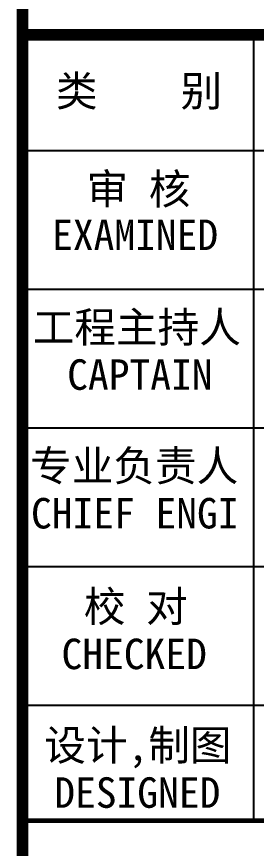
# Model space of a CAD drawing. Extents: x 69728788 to 150676229, y 20327566 to 43663798.
# Drawn here: x 75482875 to 75484899, y 20709343 to 20716369 of the extents above; entities that cross this region are included whole.
import ezdxf

# ---------------------------------------------------------------- set-up
doc = ezdxf.new("R2010")
doc.units = 0
doc.header["$LTSCALE"] = 1000
doc.header["$MEASUREMENT"] = 0
doc.layers.add('图框', color=253, linetype='CONTINUOUS')
doc.styles.add('STYLE-黑体', font='simhei.ttf')

msp = doc.modelspace()

# ---------------------------------------------------------------- linework, layer by layer
at = {"layer": '图框', "color": 4}
msp.add_line((75482925.1, 20724966.1), (75482925.1, 20684966.1), dxfattribs=at)
at = {"layer": '图框', "color": 0}
for p, q in [((75482925.1, 20715238.6), (75488603, 20715238.6)), ((75482925.1, 20715238.6), (75488603, 20715238.6)), ((75482925.1, 20714067.3), (75488603, 20714067.3)), ((75482925.1, 20712896), (75488603, 20712896)), ((75482925.1, 20711724.7), (75488603, 20711724.7)), ((75482925.1, 20710553.4), (75488603, 20710553.4)), ((75482925.1, 20709577.3), (75488603, 20709577.3))]:
    msp.add_line(p, q, dxfattribs=at)
at = {"layer": '图框', "color": 4, "const_width": 98.6}
msp.add_lwpolyline([(75482925.1, 20724966.1), (75482925.1, 20684966.1)], dxfattribs=at)
msp.add_lwpolyline([(75482925.1, 20724966.1), (75488625.1, 20724966.1), (75488625.1, 20684966.1), (75482925.1, 20684966.1)], close=True, dxfattribs=at)
at = {"layer": '图框', "color": 0}
for points, const_width in [([(75482925.1, 20716214.6), (75488603.2, 20716214.6)], 99.6), ([(75482925.1, 20716214.6), (75488603.2, 20716214.6)], 99.6), ([(75482925.1, 20716214.6), (75488603.2, 20716214.6)], 99.6), ([(75482925.1, 20716214.6), (75488603.2, 20716214.6)], 99.6), ([(75482925.1, 20716214.6), (75488603.2, 20716214.6)], 40.3), ([(75482925.1, 20709577.3), (75488603, 20709577.3)], 39.5)]:
    msp.add_lwpolyline(points, dxfattribs=dict(at, const_width=const_width))
for points in [[(75484877.2, 20715238.6), (75484877.2, 20716214.6)], [(75484877.2, 20709577.3), (75484877.2, 20715238.6)]]:
    msp.add_lwpolyline(points, dxfattribs=at)

# ---------------------------------------------------------------- texts
at = {"layer": '图框', "color": 0, "style": 'STYLE-黑体'}
for s, p in [('类    别 ', (75483206.6, 20715611.8)), ('审 核', (75483464.1, 20714784)), ('EXAMINED ', (75483174.3, 20714397)), ('工程主持人', (75483010.7, 20713616.5)), ('CAPTAIN', (75483302.2, 20713216.3)), ('专业负责人', (75482988.8, 20712445.2)), ('CHIEF ENGI', (75482996.3, 20712045)), ('校 对', (75483442.2, 20711256.8)), ('CHECKED  ', (75483254.1, 20710856.6)), ('设计,制图', (75483108.7, 20710085.6)), ('DESIGNED ', (75483193, 20709685.3))]:
    msp.add_text(s, height=257.69, dxfattribs=at).set_placement(p)

doc.saveas('drawing.dxf')
